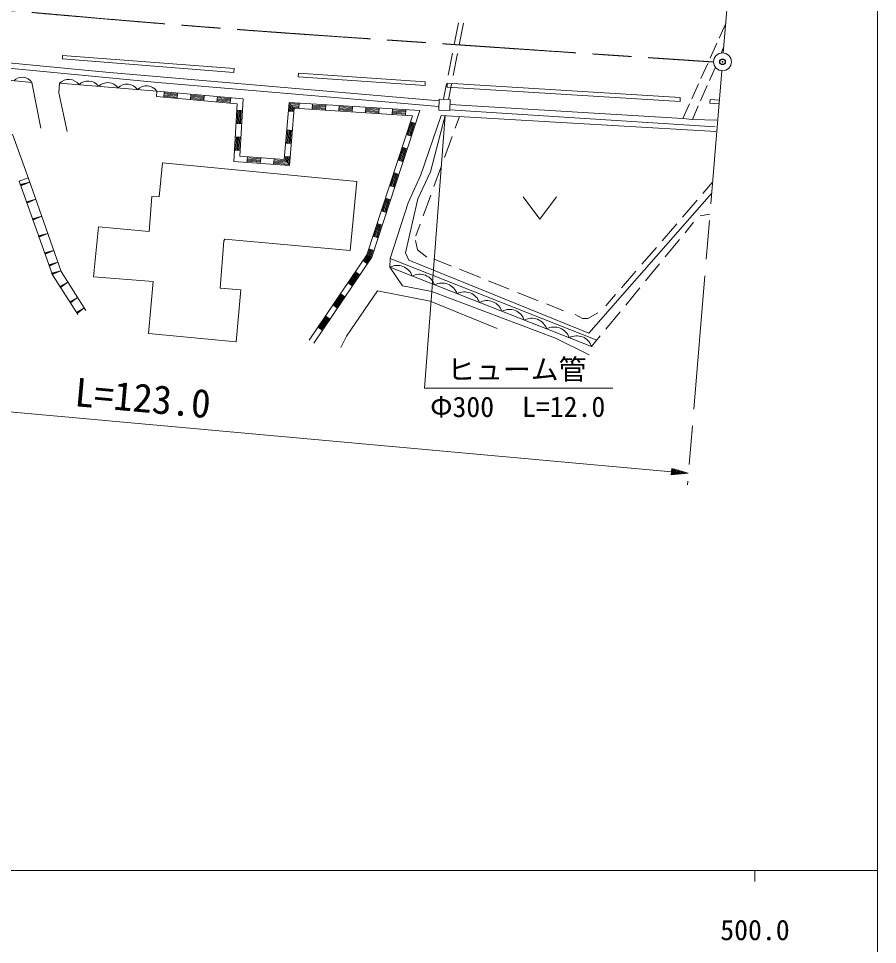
# Model space of a CAD drawing. Units: millimetres, scale not verified. Extents: x 40000 to 680000, y 20000 to 380000.
# Drawn here: x 501873 to 579000, y 198357 to 281530 of the extents above; entities that cross this region are included whole.
import ezdxf
from ezdxf.enums import TextEntityAlignment as Align

# ---------------------------------------------------------------- set-up
doc = ezdxf.new("R2010")
doc.units = ezdxf.units.MM
doc.header["$LTSCALE"] = 1000
doc.header["$PDMODE"] = 32
doc.header["$PDSIZE"] = 500
doc.linetypes.add('CHAIN', pattern=[18.5, 12, -1.5, 3.5, -1.5])
for name, color, linetype, lineweight in [('M-BGD', 7, 'Continuous', 13), ('M-BMK', 2, 'CHAIN', 13), ('M-BMK-SRVR', 3, 'Continuous', 13), ('M-STR-HTXT', 7, 'Continuous', 13), ('M-STR-STRD', 7, 'Continuous', 13), ('M-TTL-BAND', 7, 'Continuous', 13)]:
    doc.layers.add(name, color=color, linetype=linetype, lineweight=lineweight)
doc.layers.add('M-OTRS', color=6, linetype='Continuous')
doc.styles.add('ＭＳ ゴシック', font='')
doc.styles.get('ＭＳ ゴシック').set_extended_font_data('MS Gothic')

msp = doc.modelspace()

# ---------------------------------------------------------------- linework, layer by layer
at = {"layer": 'M-BGD'}
for p, q in [((541369, 281150), (540983, 279188)), ((541838, 281125), (541452, 279162)), ((564786, 279780), (565370, 281076)), ((474922, 280092), (509720, 276705)), ((563966, 277956), (564581, 279324)), ((564962, 278430), (565199, 279005)), ((540829, 278403), (540443, 276440)), ((541297, 278377), (540911, 276415)), ((494310, 277721), (514376, 275774)), ((563145, 276132), (563760, 277500)), ((563914, 275964), (564441, 277168)), ((503063, 275774), (493357, 276715)), ((509720, 276705), (539641, 274144)), ((503063, 275774), (503886, 271679)), ((505557, 275732), (505506, 274868)), ((514304, 275014), (505557, 275732)), ((514376, 275774), (531310, 274334)), ((540289, 275655), (540019, 274282)), ((540756, 275630), (540488, 274266)), ((562324, 274308), (562940, 275676)), ((563111, 274133), (563713, 275506)), ((505506, 274868), (506255, 271368)), ((514258, 274514), (514304, 275014)), ((521506, 273868), (514258, 274514)), ((522034, 274323), (514302, 275012)), ((514957, 274954), (514913, 274456)), ((516117, 274449), (514922, 274555)), ((516126, 274549), (514931, 274655)), ((516135, 274648), (514939, 274755)), ((516144, 274748), (514948, 274854)), ((516108, 274349), (516152, 274847)), ((517348, 274741), (517303, 274243)), ((518525, 274435), (517330, 274542)), ((518534, 274535), (517339, 274641)), ((518499, 274136), (518543, 274634)), ((519738, 274528), (519694, 274030)), ((518507, 274236), (517312, 274342)), ((518516, 274335), (517321, 274442)), ((520898, 274023), (519703, 274129)), ((520907, 274122), (519712, 274229)), ((520916, 274222), (519720, 274328)), ((520925, 274321), (519729, 274428)), ((520889, 273923), (520933, 274421)), ((521204, 268698), (521506, 273868)), ((521732, 269160), (522034, 274323)), ((526173, 273993), (525739, 268861)), ((537916, 273259), (526173, 273993)), ((526265, 273887), (526207, 273201)), ((526265, 273887), (527068, 273837)), ((526306, 273193), (526356, 273782)), ((527061, 273737), (526356, 273782)), ((526447, 273676), (526406, 273184)), ((526447, 273676), (527055, 273638)), ((527043, 273438), (527074, 273937)), ((528272, 273862), (528240, 273363)), ((529457, 273588), (528259, 273663)), ((529463, 273688), (528265, 273762)), ((529438, 273288), (529469, 273787)), ((530667, 273713), (530636, 273213)), ((531310, 274334), (539624, 273638)), ((531833, 273139), (531865, 273638)), ((540621, 273821), (561536, 272556)), ((561536, 272556), (562119, 273852)), ((562382, 272472), (562910, 273675)), ((521972, 273260), (521473, 273289)), ((521502, 272085), (521572, 273283)), ((521602, 272079), (521672, 273277)), ((521702, 272073), (521772, 273271)), ((521802, 272067), (521872, 273265)), ((526605, 273167), (526107, 273209)), ((526630, 273464), (526195, 268325)), ((526505, 273176), (526539, 273570)), ((527049, 273538), (526539, 273570)), ((537239, 272801), (526630, 273464)), ((529444, 273388), (528247, 273463)), ((529451, 273488), (528253, 273563)), ((531840, 273238), (530642, 273313)), ((531846, 273338), (530648, 273413)), ((531852, 273438), (530654, 273513)), ((531858, 273538), (530661, 273613)), ((533062, 273563), (533031, 273064)), ((534235, 273089), (533037, 273164)), ((534241, 273189), (533044, 273263)), ((534247, 273288), (533050, 273363)), ((534254, 273388), (533056, 273463)), ((533590, 260087), (537916, 273259)), ((534229, 272989), (534260, 273488)), ((535458, 273413), (535426, 272914)), ((536630, 272939), (535433, 273014)), ((536637, 273039), (535439, 273114)), ((536643, 273139), (535445, 273213)), ((536649, 273238), (535451, 273313)), ((536624, 272839), (536655, 273338)), ((539820, 272828), (538010, 267483)), ((538863, 267762), (540187, 272806)), ((539820, 272828), (564499, 271371)), ((540604, 273314), (564414, 271794)), ((521402, 272091), (521902, 272062)), ((533136, 260309), (537239, 272801)), ((536778, 271075), (537152, 272215)), ((536873, 271044), (537247, 272184)), ((536968, 271013), (537342, 272153)), ((537532, 272090), (537057, 272246)), ((537063, 270981), (537437, 272121)), ((541081, 271687), (541462, 272731)), ((561536, 272556), (562382, 272472)), ((562382, 272472), (564584, 272387)), ((501332, 271143), (502758, 267173)), ((526064, 271518), (525963, 270322)), ((526463, 271484), (525964, 271526)), ((526164, 271510), (526062, 270314)), ((526263, 271501), (526162, 270305)), ((526363, 271493), (526262, 270297)), ((521831, 270864), (521332, 270893)), ((521362, 269689), (521432, 270887)), ((521462, 269683), (521532, 270881)), ((521562, 269677), (521632, 270875)), ((521661, 269672), (521732, 270869)), ((525863, 270331), (526361, 270289)), ((536683, 271106), (537158, 270950)), ((540120, 269057), (540806, 270936)), ((521262, 269695), (521761, 269666)), ((536029, 268795), (536403, 269935)), ((536124, 268764), (536498, 269904)), ((536219, 268732), (536593, 269872)), ((536783, 269810), (536308, 269966)), ((536314, 268701), (536688, 269841)), ((526195, 268325), (521204, 268698)), ((525739, 268861), (521732, 269160)), ((522423, 269108), (522386, 268610)), ((523590, 268620), (522393, 268709)), ((523598, 268720), (522401, 268809)), ((523605, 268820), (522408, 268909)), ((523612, 268919), (522416, 269009)), ((523583, 268520), (523620, 269019)), ((524779, 268431), (524817, 268930)), ((524802, 268730), (525921, 268646)), ((525830, 268754), (524809, 268830)), ((526260, 269093), (525762, 269135)), ((525830, 268754), (525862, 269127)), ((525961, 269118), (525921, 268646)), ((526013, 268539), (526061, 269110)), ((526160, 269101), (526104, 268432)), ((535934, 268826), (536409, 268670)), ((514800, 268577), (514490, 265512)), ((532241, 266884), (514800, 268577)), ((524787, 268531), (526104, 268432)), ((526013, 268539), (524794, 268630)), ((539160, 266427), (539846, 268306)), ((501919, 266930), (502738, 267231)), ((502758, 267173), (505689, 258813)), ((535280, 266515), (535654, 267655)), ((535375, 266483), (535749, 267623)), ((535470, 266452), (535844, 267592)), ((536034, 267530), (535559, 267686)), ((535565, 266421), (535939, 267561)), ((538010, 267483), (536860, 264981)), ((537713, 265337), (538863, 267762)), ((504913, 258493), (501919, 266930)), ((502032, 266611), (502874, 266841)), ((502076, 266488), (502032, 266611)), ((502054, 266549), (502874, 266841)), ((502076, 266488), (502874, 266841)), ((531648, 260703), (532241, 266884)), ((535185, 266546), (535660, 266390)), ((564195, 266830), (563322, 265817)), ((513848, 265533), (513614, 262396)), ((514490, 265512), (513848, 265533)), ((534531, 264234), (534905, 265375)), ((534626, 264203), (535000, 265343)), ((535285, 265250), (534810, 265406)), ((536606, 260477), (537713, 265337)), ((538199, 263797), (538885, 265676)), ((547175, 265509), (548675, 263509)), ((548675, 263509), (550175, 265509)), ((564110, 265807), (553071, 253274)), ((502577, 265075), (503414, 265303)), ((502621, 264953), (502577, 265075)), ((502599, 265014), (503414, 265303)), ((502621, 264953), (503414, 265303)), ((534721, 264172), (535095, 265312)), ((534816, 264141), (535190, 265281)), ((536860, 264981), (535244, 259983)), ((562799, 265211), (561494, 263696)), ((503122, 263539), (503952, 263766)), ((503144, 263479), (503952, 263766)), ((503165, 263418), (503952, 263766)), ((534436, 264266), (534911, 264110)), ((563085, 263802), (563958, 263965)), ((503165, 263418), (503122, 263539)), ((533782, 261954), (534157, 263094)), ((533877, 261923), (534252, 263063)), ((533972, 261892), (534347, 263032)), ((534537, 262970), (534062, 263126)), ((534067, 261861), (534442, 263001)), ((537544, 262002), (537925, 263046)), ((560972, 263090), (559666, 261575)), ((561719, 262290), (562494, 263234)), ((503667, 262005), (504491, 262230)), ((503709, 261884), (503667, 262005)), ((503688, 261945), (504491, 262230)), ((503709, 261884), (504491, 262230)), ((509042, 262820), (508619, 258332)), ((513614, 262396), (509042, 262820)), ((519964, 257316), (520303, 261550)), ((520303, 261550), (520388, 261719)), ((520388, 261719), (531648, 260703)), ((533687, 261985), (534162, 261829)), ((537710, 260766), (537530, 261601)), ((559943, 260125), (561212, 261672)), ((504211, 260471), (505029, 260694)), ((504254, 260352), (504211, 260471)), ((504232, 260412), (505029, 260694)), ((504254, 260352), (505029, 260694)), ((533408, 260814), (533227, 260264)), ((533313, 260845), (533788, 260689)), ((533318, 260220), (533503, 260783)), ((533598, 260752), (533409, 260176)), ((533499, 260131), (533693, 260721)), ((536917, 259824), (536606, 260477)), ((538525, 260089), (537710, 260766)), ((559144, 260969), (557838, 259453)), ((504599, 259411), (505403, 259630)), ((504620, 259352), (505403, 259630)), ((504641, 259294), (505403, 259630)), ((527977, 252649), (533136, 260309)), ((528392, 252370), (533590, 260087)), ((532782, 259782), (533196, 259503)), ((532865, 259726), (533227, 260264)), ((533318, 260220), (532947, 259670)), ((533030, 259614), (533409, 260176)), ((533499, 260131), (533113, 259558)), ((535244, 259983), (535201, 259184)), ((535244, 259983), (553794, 252630)), ((553071, 253274), (536917, 259824)), ((540740, 259299), (539207, 259910)), ((558167, 257961), (559436, 259507)), ((504641, 259294), (504599, 259411)), ((504848, 258656), (505666, 258879)), ((504869, 258596), (505666, 258879)), ((504890, 258536), (505666, 258879)), ((505689, 258813), (507911, 255301)), ((531524, 257736), (532194, 258731)), ((531607, 257680), (532277, 258675)), ((532526, 258507), (532111, 258787)), ((536336, 257529), (535201, 259184)), ((553333, 252069), (535201, 259184)), ((543341, 258261), (541483, 259002)), ((557316, 258847), (556011, 257332)), ((504890, 258536), (504848, 258656)), ((507107, 255105), (504913, 258493)), ((505583, 257457), (506300, 257848)), ((505616, 257406), (506300, 257848)), ((505650, 257355), (506300, 257848)), ((508619, 258332), (513953, 257909)), ((513953, 257909), (513530, 253252)), ((531690, 257624), (532360, 258619)), ((531773, 257568), (532443, 258563)), ((545942, 257223), (544084, 257965)), ((505650, 257355), (505583, 257457)), ((521827, 257147), (519964, 257316)), ((521404, 252490), (521827, 257147)), ((531310, 252998), (534104, 257062)), ((531441, 257791), (531855, 257512)), ((534104, 257062), (538845, 256131)), ((538987, 257010), (536336, 257529)), ((550099, 252826), (538987, 257010)), ((556391, 255796), (557660, 257342)), ((506471, 256086), (507173, 256468)), ((506503, 256035), (507173, 256468)), ((506536, 255985), (507173, 256468)), ((530183, 255745), (530853, 256740)), ((530266, 255689), (530936, 256684)), ((530349, 255633), (531019, 256629)), ((530432, 255577), (531102, 256573)), ((531185, 256517), (530770, 256796)), ((548542, 256186), (546685, 256927)), ((555488, 256726), (554615, 255713)), ((506536, 255985), (506471, 256086)), ((507084, 255140), (507747, 255501)), ((507115, 255092), (507747, 255501)), ((507145, 255045), (507747, 255501)), ((530100, 255801), (530515, 255522)), ((538845, 256131), (544856, 253676)), ((550818, 255278), (549285, 255889)), ((507145, 255045), (507084, 255140)), ((507107, 255105), (507212, 254940)), ((528842, 253754), (529513, 254750)), ((528925, 253699), (529595, 254694)), ((529008, 253643), (529678, 254638)), ((529091, 253587), (529761, 254582)), ((529844, 254526), (529430, 254806)), ((552517, 254594), (551865, 254936)), ((552983, 254594), (552517, 254594)), ((553900, 255107), (552983, 254594)), ((554615, 253631), (555884, 255178)), ((528759, 253810), (529174, 253531)), ((513530, 253252), (521404, 252490)), ((530802, 251982), (531310, 252998)), ((553333, 252069), (554108, 253013)), ((553111, 251320), (550099, 252826))]:
    msp.add_line(p, q, dxfattribs=at)
msp.add_lwpolyline([(540602, 273272), (540635, 274261), (539646, 274294), (539613, 273305)], close=True, dxfattribs=at)
for centre, radius, start, end in [((502193, 275230), 1025, 32.04924, 136.88469), ((506369, 274900), 1163, 36.30409, 134.31041), ((508119, 274756), 1163, 36.30409, 134.31041), ((509868, 274612), 1163, 36.30409, 134.31041), ((511617, 274469), 1163, 36.30409, 134.31041), ((513367, 274325), 1163, 36.30409, 134.31041), ((535872, 257932), 1421, 18.97371, 118.17261), ((537887, 257141), 1421, 18.97371, 118.17261), ((539902, 256350), 1421, 18.97371, 118.17261), ((541916, 255560), 1421, 18.97371, 118.17261), ((543931, 254769), 1421, 18.97371, 118.17261), ((545945, 253979), 1421, 18.97371, 118.17261), ((547960, 253188), 1421, 18.97371, 118.17261), ((549975, 252397), 1421, 18.97371, 118.17261), ((551989, 251607), 1421, 18.97371, 118.17261)]:
    msp.add_arc(centre, radius, start, end, dxfattribs=at)
at = {"layer": 'M-BMK'}
for p, q in [((565153, 278437), (568311, 316895)), ((565022, 276842), (561950, 239655))]:
    msp.add_line(p, q, dxfattribs=at)
msp.add_open_spline([(466250, 285780), (475199, 284768), (477485, 284496), (484698, 283777), (489755, 283274), (492589, 283001), (497652, 282554), (506878, 281738), (512045, 281260), (521281, 280565), (528570, 280016), (532657, 279764), (539950, 279263), (549455, 278609), (552431, 278413), (564288, 277624)], degree=3, knots=[0, 0, 0, 0, 1, 1, 1, 2, 2, 2, 3, 3, 3, 4, 4, 4, 5, 5, 5, 5], dxfattribs=at)
at = {"layer": 'M-BMK-SRVR'}
msp.add_circle((565087, 277639), 800, dxfattribs=at)
at = {"layer": 'M-OTRS'}
msp.add_point((565087, 277639), dxfattribs=at)
at = {"layer": 'M-STR-HTXT'}
for p, q in [((540187, 272806), (538327, 248318)), ((560512, 240826), (439972, 251728)), ((555243, 248322), (538327, 248318)), ((560539, 241125), (560485, 240528)), ((562006, 240691), (560485, 240528)), ((560789, 240560), (560490, 240587)), ((560496, 240647), (561093, 240593)), ((561398, 240626), (560501, 240707)), ((560507, 240767), (561702, 240659)), ((562006, 240691), (560512, 240826)), ((560518, 240886), (561713, 240778)), ((561419, 240865), (560523, 240946)), ((560528, 241006), (561126, 240952)), ((560833, 241038), (560534, 241065)), ((562006, 240691), (560539, 241125))]:
    msp.add_line(p, q, dxfattribs=at)
at = {"layer": 'M-STR-STRD'}
for p, q in [((505832, 278213), (505821, 277905)), ((505821, 277905), (521203, 276685)), ((521227, 277043), (505832, 278213)), ((521203, 276685), (521227, 277043)), ((526977, 276305), (526999, 276634)), ((538379, 275507), (526977, 276305)), ((526999, 276634), (538397, 275853)), ((538397, 275853), (538379, 275507)), ((540358, 275711), (540352, 275369)), ((540352, 275369), (561270, 274081)), ((561283, 274422), (540358, 275711)), ((561270, 274081), (561283, 274422)), ((563959, 273917), (563980, 274258)), ((564793, 273854), (563959, 273917)), ((564813, 274195), (563980, 274258))]:
    msp.add_line(p, q, dxfattribs=at)
at = {"layer": 'M-TTL-BAND'}
for p, q in [((579000, 20000), (579000, 370000)), ((40000, 205000), (579000, 205000)), ((568000, 205000), (568000, 204000))]:
    msp.add_line(p, q, dxfattribs=at)

# ---------------------------------------------------------------- texts
at = {"layer": 'M-STR-HTXT', "style": 'ＭＳ ゴシック'}
for s, p in [('ヒューム管', (546616, 250011)), ('Φ300\u3000L=12.0', (546697, 246653))]:
    msp.add_text(s, height=1833, rotation=0.078, dxfattribs=at).set_placement(p, align=Align.MIDDLE_CENTER)
msp.add_text('L=123.0', height=2566, rotation=354.832, dxfattribs=at).set_placement((506768, 245956), align=Align.BOTTOM_LEFT)
at = {"layer": 'M-TTL-BAND', "style": 'ＭＳ ゴシック'}
msp.add_text('500.0', height=1833, dxfattribs=at).set_placement((568000, 198195), align=Align.BOTTOM_CENTER)

doc.saveas('drawing.dxf')
